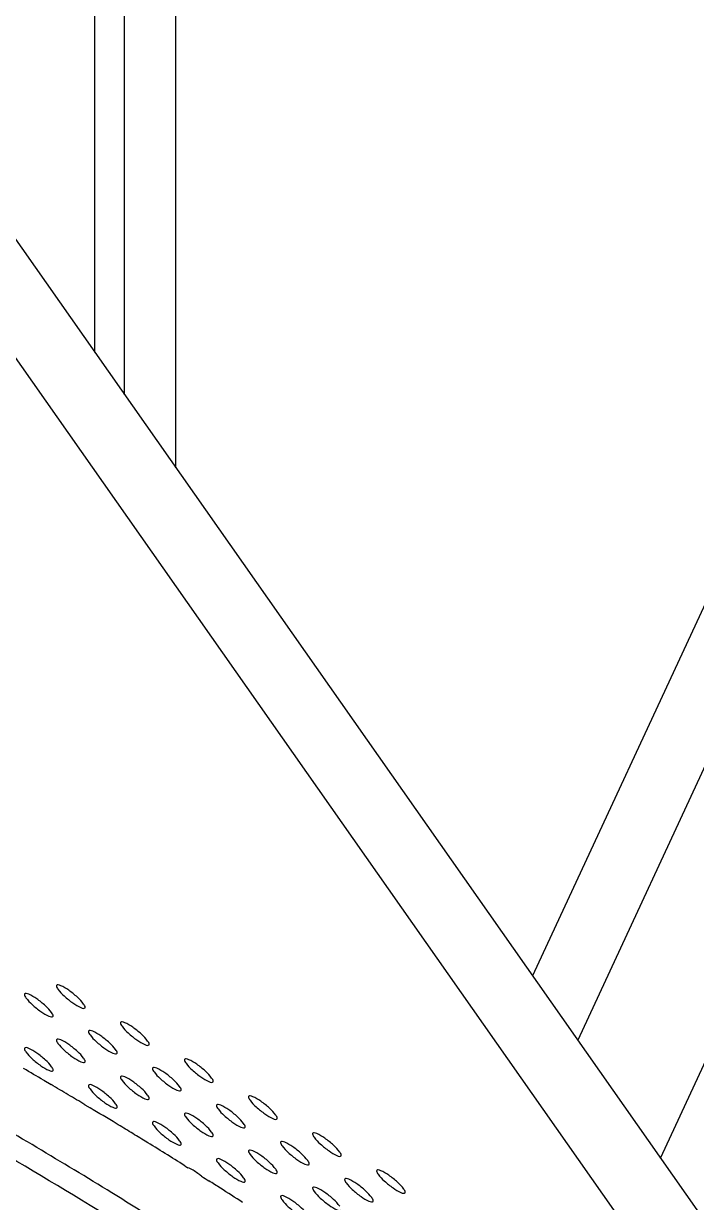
# Model space of a CAD drawing. Header units: millimetres. Extents: x 0 to 1189, y 0 to 841.
# Drawn here: x 582.6 to 619.7, y 507.8 to 572.8 of the extents above; entities that cross this region are included whole.
import ezdxf

# ---------------------------------------------------------------- set-up
doc = ezdxf.new("R2010")
doc.units = ezdxf.units.MM
doc.header["$LTSCALE"] = 65.395
doc.layers.get('0').update_dxf_attribs({"linetype": 'CONTINUOUS'})
doc.layers.add('AXIS', color=7, linetype='CONTINUOUS')

msp = doc.modelspace()

# ---------------------------------------------------------------- linework, layer by layer
at = {"color": 7, "linetype": 'Continuous'}
for p, q in [((586.536, 554.692), (586.536, 731.099)), ((588.169, 552.369), (588.169, 730.156)), ((591.003, 548.338), (591.014, 699.148)), ((569.733, 578.597), (683.898, 416.179)), ((683.898, 409.647), (567.284, 575.55)), ((621.891, 544.424), (610.701, 520.313)), ((621.891, 535.501), (613.196, 516.765)), ((621.891, 519.171), (617.76, 510.27)), ((583.703, 514.548), (583.852, 514.46)), ((583.704, 514.547), (584.11, 514.308)), ((585.98, 513.199), (586.263, 513.029)), ((591.495, 509.834), (591.673, 509.723))]:
    msp.add_line(p, q, dxfattribs=at)
for centre, radius, start, end in [((383.258, 173.475), 395.612, 59.55771, 59.74405), ((389.336, 183.802), 383.629, 59.32284, 59.48825), ((394.198, 191.997), 374.101, 59.15949, 59.32288), ((403.18, 207.012), 356.604, 58.83694, 59.10903), ((412.754, 222.848), 338.099, 58.67467, 58.83644), ((421.423, 237.093), 321.423, 58.5105, 58.67466), ((435.138, 259.46), 295.187, 58.01544, 58.51275), ((463.855, 305.311), 241.085, 57.47977, 57.659), ((471.642, 317.519), 226.604, 57.11237, 57.48048)]:
    msp.add_arc(centre, radius, start, end, dxfattribs=at)
at = {"color": 9, "linetype": 'Continuous'}
for points, knots in [([(595.974, 502.871), (594.502, 503.869), (591.596, 505.772), (585.913, 509.318), (581.68, 511.826), (578.887, 513.438)], [0, 0, 0, 0, 0.265521, 0.518599, 1, 1, 1, 1]), ([(608.406, 491.452), (607.277, 492.566), (604.883, 494.756), (601.086, 497.796), (597.172, 500.625), (592.108, 504.032), (585.949, 507.88), (581.033, 510.784), (578.629, 512.173)], [0, 0, 0, 0, 0.130738, 0.267452, 0.401058, 0.529006, 0.7709, 1, 1, 1, 1])]:
    msp.add_open_spline(points, degree=3, knots=knots, dxfattribs=at)
at = {"color": 7, "linetype": 'Continuous'}
msp.add_open_spline([(592.422, 509.252), (592.557, 509.168), (592.691, 509.083), (592.825, 508.998)], degree=3, dxfattribs=at)
at = {"layer": 'AXIS', "color": 7, "linetype": 'Continuous'}
for points, knots in [([(584.422, 519.788), (584.415, 519.779), (584.396, 519.696), (584.455, 519.625), (584.494, 519.57)], [0, 0, 0, 0, 0.149116, 1, 1, 1, 1]), ([(585.909, 518.754), (585.811, 518.892), (585.544, 519.16), (585.126, 519.5), (584.754, 519.726), (584.532, 519.814), (584.439, 519.809), (584.422, 519.788)], [0, 0, 0, 0, 0.271755, 0.60293, 0.873845, 0.956242, 1, 1, 1, 1]), ([(582.654, 519.315), (582.647, 519.305), (582.628, 519.222), (582.688, 519.152), (582.727, 519.096)], [0, 0, 0, 0, 0.149116, 1, 1, 1, 1]), ([(584.141, 518.28), (584.044, 518.418), (583.777, 518.686), (583.358, 519.027), (582.986, 519.252), (582.765, 519.34), (582.671, 519.336), (582.654, 519.315)], [0, 0, 0, 0, 0.271755, 0.60293, 0.873845, 0.956242, 1, 1, 1, 1]), ([(582.727, 519.096), (582.824, 518.958), (583.091, 518.69), (583.509, 518.35), (583.881, 518.124), (584.103, 518.036), (584.196, 518.04), (584.213, 518.061)], [0, 0, 0, 0, 0.271755, 0.60293, 0.873845, 0.956242, 1, 1, 1, 1]), ([(584.494, 519.57), (584.591, 519.432), (584.858, 519.164), (585.277, 518.823), (585.649, 518.597), (585.87, 518.51), (585.964, 518.514), (585.981, 518.535)], [0, 0, 0, 0, 0.271755, 0.60293, 0.873845, 0.956242, 1, 1, 1, 1]), ([(585.981, 518.535), (585.988, 518.544), (586.007, 518.627), (585.947, 518.698), (585.909, 518.754)], [0, 0, 0, 0, 0.149116, 1, 1, 1, 1]), ([(584.213, 518.061), (584.22, 518.071), (584.239, 518.154), (584.18, 518.225), (584.141, 518.28)], [0, 0, 0, 0, 0.149116, 1, 1, 1, 1]), ([(587.958, 517.747), (587.95, 517.738), (587.932, 517.655), (587.991, 517.584), (588.03, 517.529)], [0, 0, 0, 0, 0.149116, 1, 1, 1, 1]), ([(589.444, 516.712), (589.347, 516.85), (589.08, 517.119), (588.661, 517.459), (588.289, 517.685), (588.068, 517.772), (587.975, 517.768), (587.958, 517.747)], [0, 0, 0, 0, 0.271755, 0.60293, 0.873845, 0.956242, 1, 1, 1, 1]), ([(586.19, 517.273), (586.182, 517.264), (586.164, 517.181), (586.223, 517.11), (586.262, 517.055)], [0, 0, 0, 0, 0.149116, 1, 1, 1, 1]), ([(587.676, 516.239), (587.579, 516.377), (587.312, 516.645), (586.894, 516.985), (586.522, 517.211), (586.3, 517.299), (586.207, 517.295), (586.19, 517.273)], [0, 0, 0, 0, 0.271755, 0.60293, 0.873845, 0.956242, 1, 1, 1, 1]), ([(588.03, 517.529), (588.127, 517.391), (588.394, 517.123), (588.812, 516.782), (589.184, 516.556), (589.406, 516.469), (589.499, 516.473), (589.516, 516.494)], [0, 0, 0, 0, 0.271755, 0.60293, 0.873845, 0.956242, 1, 1, 1, 1]), ([(584.422, 516.8), (584.415, 516.791), (584.396, 516.707), (584.455, 516.637), (584.494, 516.581)], [0, 0, 0, 0, 0.149116, 1, 1, 1, 1]), ([(585.909, 515.765), (585.811, 515.903), (585.544, 516.171), (585.126, 516.512), (584.754, 516.737), (584.532, 516.825), (584.439, 516.821), (584.422, 516.8)], [0, 0, 0, 0, 0.271755, 0.60293, 0.873845, 0.956242, 1, 1, 1, 1]), ([(584.494, 516.581), (584.591, 516.443), (584.858, 516.175), (585.277, 515.835), (585.649, 515.609), (585.87, 515.521), (585.964, 515.525), (585.981, 515.546)], [0, 0, 0, 0, 0.271755, 0.60293, 0.873845, 0.956242, 1, 1, 1, 1]), ([(586.262, 517.055), (586.359, 516.917), (586.626, 516.649), (587.045, 516.308), (587.417, 516.083), (587.638, 515.995), (587.731, 515.999), (587.748, 516.02)], [0, 0, 0, 0, 0.271755, 0.60293, 0.873845, 0.956242, 1, 1, 1, 1]), ([(589.516, 516.494), (589.524, 516.503), (589.542, 516.586), (589.483, 516.657), (589.444, 516.712)], [0, 0, 0, 0, 0.149116, 1, 1, 1, 1]), ([(582.654, 516.326), (582.647, 516.317), (582.628, 516.234), (582.688, 516.163), (582.727, 516.108)], [0, 0, 0, 0, 0.149116, 1, 1, 1, 1]), ([(584.141, 515.291), (584.044, 515.429), (583.777, 515.697), (583.358, 516.038), (582.986, 516.264), (582.765, 516.351), (582.671, 516.347), (582.654, 516.326)], [0, 0, 0, 0, 0.271755, 0.60293, 0.873845, 0.956242, 1, 1, 1, 1]), ([(582.727, 516.108), (582.824, 515.97), (583.091, 515.701), (583.509, 515.361), (583.881, 515.135), (584.103, 515.048), (584.196, 515.052), (584.213, 515.073)], [0, 0, 0, 0, 0.271755, 0.60293, 0.873845, 0.956242, 1, 1, 1, 1]), ([(585.981, 515.546), (585.988, 515.556), (586.007, 515.639), (585.947, 515.71), (585.909, 515.765)], [0, 0, 0, 0, 0.149116, 1, 1, 1, 1]), ([(587.748, 516.02), (587.756, 516.029), (587.774, 516.112), (587.715, 516.183), (587.676, 516.239)], [0, 0, 0, 0, 0.149116, 1, 1, 1, 1]), ([(584.213, 515.073), (584.22, 515.082), (584.239, 515.165), (584.18, 515.236), (584.141, 515.291)], [0, 0, 0, 0, 0.149116, 1, 1, 1, 1]), ([(589.725, 515.232), (589.718, 515.223), (589.7, 515.14), (589.759, 515.069), (589.798, 515.014)], [0, 0, 0, 0, 0.149116, 1, 1, 1, 1]), ([(591.212, 514.197), (591.115, 514.335), (590.848, 514.604), (590.429, 514.944), (590.057, 515.17), (589.836, 515.257), (589.743, 515.253), (589.725, 515.232)], [0, 0, 0, 0, 0.271755, 0.60293, 0.873845, 0.956242, 1, 1, 1, 1]), ([(591.493, 515.706), (591.486, 515.697), (591.467, 515.614), (591.527, 515.543), (591.565, 515.488)], [0, 0, 0, 0, 0.149116, 1, 1, 1, 1]), ([(592.98, 514.671), (592.883, 514.809), (592.615, 515.077), (592.197, 515.418), (591.825, 515.644), (591.603, 515.731), (591.51, 515.727), (591.493, 515.706)], [0, 0, 0, 0, 0.271755, 0.60293, 0.873845, 0.956242, 1, 1, 1, 1]), ([(591.565, 515.488), (591.662, 515.35), (591.93, 515.081), (592.348, 514.741), (592.72, 514.515), (592.942, 514.427), (593.035, 514.432), (593.052, 514.453)], [0, 0, 0, 0, 0.271755, 0.60293, 0.873845, 0.956242, 1, 1, 1, 1]), ([(587.958, 514.759), (587.95, 514.749), (587.932, 514.666), (587.991, 514.595), (588.03, 514.54)], [0, 0, 0, 0, 0.149116, 1, 1, 1, 1]), ([(589.444, 513.724), (589.347, 513.862), (589.08, 514.13), (588.661, 514.47), (588.289, 514.696), (588.068, 514.784), (587.975, 514.78), (587.958, 514.759)], [0, 0, 0, 0, 0.271755, 0.60293, 0.873845, 0.956242, 1, 1, 1, 1]), ([(588.03, 514.54), (588.127, 514.402), (588.394, 514.134), (588.812, 513.793), (589.184, 513.568), (589.406, 513.48), (589.499, 513.484), (589.516, 513.505)], [0, 0, 0, 0, 0.271755, 0.60293, 0.873845, 0.956242, 1, 1, 1, 1]), ([(589.798, 515.014), (589.895, 514.876), (590.162, 514.608), (590.58, 514.267), (590.952, 514.041), (591.174, 513.954), (591.267, 513.958), (591.284, 513.979)], [0, 0, 0, 0, 0.271755, 0.60293, 0.873845, 0.956242, 1, 1, 1, 1]), ([(593.052, 514.453), (593.059, 514.462), (593.078, 514.545), (593.018, 514.616), (592.98, 514.671)], [0, 0, 0, 0, 0.149116, 1, 1, 1, 1]), ([(586.19, 514.285), (586.182, 514.276), (586.164, 514.193), (586.223, 514.122), (586.262, 514.066)], [0, 0, 0, 0, 0.149116, 1, 1, 1, 1]), ([(587.676, 513.25), (587.579, 513.388), (587.312, 513.656), (586.894, 513.997), (586.522, 514.222), (586.3, 514.31), (586.207, 514.306), (586.19, 514.285)], [0, 0, 0, 0, 0.271755, 0.60293, 0.873845, 0.956242, 1, 1, 1, 1]), ([(586.262, 514.066), (586.359, 513.928), (586.626, 513.66), (587.045, 513.32), (587.417, 513.094), (587.638, 513.006), (587.731, 513.01), (587.748, 513.032)], [0, 0, 0, 0, 0.271755, 0.60293, 0.873845, 0.956242, 1, 1, 1, 1]), ([(591.284, 513.979), (591.291, 513.988), (591.31, 514.071), (591.251, 514.142), (591.212, 514.197)], [0, 0, 0, 0, 0.149116, 1, 1, 1, 1]), ([(587.748, 513.032), (587.756, 513.041), (587.774, 513.124), (587.715, 513.195), (587.676, 513.25)], [0, 0, 0, 0, 0.149116, 1, 1, 1, 1]), ([(589.516, 513.505), (589.524, 513.514), (589.542, 513.598), (589.483, 513.668), (589.444, 513.724)], [0, 0, 0, 0, 0.149116, 1, 1, 1, 1]), ([(593.261, 513.191), (593.253, 513.182), (593.235, 513.099), (593.294, 513.028), (593.333, 512.973)], [0, 0, 0, 0, 0.149116, 1, 1, 1, 1]), ([(594.747, 512.156), (594.65, 512.294), (594.383, 512.562), (593.965, 512.903), (593.593, 513.129), (593.371, 513.216), (593.278, 513.212), (593.261, 513.191)], [0, 0, 0, 0, 0.271755, 0.60293, 0.873845, 0.956242, 1, 1, 1, 1]), ([(595.029, 513.665), (595.021, 513.656), (595.003, 513.572), (595.062, 513.502), (595.101, 513.446)], [0, 0, 0, 0, 0.149116, 1, 1, 1, 1]), ([(596.515, 512.63), (596.418, 512.768), (596.151, 513.036), (595.733, 513.377), (595.361, 513.602), (595.139, 513.69), (595.046, 513.686), (595.029, 513.665)], [0, 0, 0, 0, 0.271755, 0.60293, 0.873845, 0.956242, 1, 1, 1, 1]), ([(595.101, 513.446), (595.198, 513.308), (595.465, 513.04), (595.884, 512.7), (596.256, 512.474), (596.477, 512.386), (596.57, 512.39), (596.587, 512.411)], [0, 0, 0, 0, 0.271755, 0.60293, 0.873845, 0.956242, 1, 1, 1, 1]), ([(591.493, 512.717), (591.486, 512.708), (591.467, 512.625), (591.527, 512.554), (591.565, 512.499)], [0, 0, 0, 0, 0.149116, 1, 1, 1, 1]), ([(592.98, 511.682), (592.883, 511.82), (592.615, 512.089), (592.197, 512.429), (591.825, 512.655), (591.603, 512.742), (591.51, 512.738), (591.493, 512.717)], [0, 0, 0, 0, 0.271755, 0.60293, 0.873845, 0.956242, 1, 1, 1, 1]), ([(593.333, 512.973), (593.43, 512.835), (593.697, 512.566), (594.116, 512.226), (594.488, 512), (594.709, 511.913), (594.802, 511.917), (594.82, 511.938)], [0, 0, 0, 0, 0.271755, 0.60293, 0.873845, 0.956242, 1, 1, 1, 1]), ([(596.587, 512.411), (596.595, 512.421), (596.613, 512.504), (596.554, 512.575), (596.515, 512.63)], [0, 0, 0, 0, 0.149116, 1, 1, 1, 1]), ([(589.725, 512.244), (589.718, 512.234), (589.7, 512.151), (589.759, 512.08), (589.798, 512.025)], [0, 0, 0, 0, 0.149116, 1, 1, 1, 1]), ([(591.212, 511.209), (591.115, 511.347), (590.848, 511.615), (590.429, 511.955), (590.057, 512.181), (589.836, 512.269), (589.743, 512.265), (589.725, 512.244)], [0, 0, 0, 0, 0.271755, 0.60293, 0.873845, 0.956242, 1, 1, 1, 1]), ([(589.798, 512.025), (589.895, 511.887), (590.162, 511.619), (590.58, 511.278), (590.952, 511.053), (591.174, 510.965), (591.267, 510.969), (591.284, 510.99)], [0, 0, 0, 0, 0.271755, 0.60293, 0.873845, 0.956242, 1, 1, 1, 1]), ([(591.565, 512.499), (591.662, 512.361), (591.93, 512.093), (592.348, 511.752), (592.72, 511.526), (592.942, 511.439), (593.035, 511.443), (593.052, 511.464)], [0, 0, 0, 0, 0.271755, 0.60293, 0.873845, 0.956242, 1, 1, 1, 1]), ([(594.82, 511.938), (594.827, 511.947), (594.845, 512.03), (594.786, 512.101), (594.747, 512.156)], [0, 0, 0, 0, 0.149116, 1, 1, 1, 1]), ([(593.052, 511.464), (593.059, 511.473), (593.078, 511.556), (593.018, 511.627), (592.98, 511.682)], [0, 0, 0, 0, 0.149116, 1, 1, 1, 1]), ([(598.564, 511.624), (598.557, 511.614), (598.538, 511.531), (598.598, 511.46), (598.636, 511.405)], [0, 0, 0, 0, 0.149116, 1, 1, 1, 1]), ([(600.051, 510.589), (599.954, 510.727), (599.686, 510.995), (599.268, 511.335), (598.896, 511.561), (598.674, 511.649), (598.581, 511.645), (598.564, 511.624)], [0, 0, 0, 0, 0.271755, 0.60293, 0.873845, 0.956242, 1, 1, 1, 1]), ([(598.636, 511.405), (598.733, 511.267), (599.001, 510.999), (599.419, 510.658), (599.791, 510.433), (600.013, 510.345), (600.106, 510.349), (600.123, 510.37)], [0, 0, 0, 0, 0.271755, 0.60293, 0.873845, 0.956242, 1, 1, 1, 1]), ([(591.284, 510.99), (591.291, 511), (591.31, 511.083), (591.251, 511.153), (591.212, 511.209)], [0, 0, 0, 0, 0.149116, 1, 1, 1, 1]), ([(595.029, 510.676), (595.021, 510.667), (595.003, 510.584), (595.062, 510.513), (595.101, 510.458)], [0, 0, 0, 0, 0.149116, 1, 1, 1, 1]), ([(596.515, 509.641), (596.418, 509.779), (596.151, 510.047), (595.733, 510.388), (595.361, 510.614), (595.139, 510.701), (595.046, 510.697), (595.029, 510.676)], [0, 0, 0, 0, 0.271755, 0.60293, 0.873845, 0.956242, 1, 1, 1, 1]), ([(596.796, 511.15), (596.789, 511.141), (596.771, 511.058), (596.83, 510.987), (596.869, 510.931)], [0, 0, 0, 0, 0.149116, 1, 1, 1, 1]), ([(598.283, 510.115), (598.186, 510.253), (597.919, 510.521), (597.5, 510.862), (597.128, 511.087), (596.907, 511.175), (596.814, 511.171), (596.796, 511.15)], [0, 0, 0, 0, 0.271755, 0.60293, 0.873845, 0.956242, 1, 1, 1, 1]), ([(596.869, 510.931), (596.966, 510.793), (597.233, 510.525), (597.651, 510.185), (598.023, 509.959), (598.245, 509.871), (598.338, 509.875), (598.355, 509.897)], [0, 0, 0, 0, 0.271755, 0.60293, 0.873845, 0.956242, 1, 1, 1, 1]), ([(600.123, 510.37), (600.13, 510.379), (600.149, 510.463), (600.09, 510.533), (600.051, 510.589)], [0, 0, 0, 0, 0.149116, 1, 1, 1, 1]), ([(593.261, 510.202), (593.253, 510.193), (593.235, 510.11), (593.294, 510.039), (593.333, 509.984)], [0, 0, 0, 0, 0.149116, 1, 1, 1, 1]), ([(594.747, 509.167), (594.65, 509.306), (594.383, 509.574), (593.965, 509.914), (593.593, 510.14), (593.371, 510.228), (593.278, 510.223), (593.261, 510.202)], [0, 0, 0, 0, 0.271755, 0.60293, 0.873845, 0.956242, 1, 1, 1, 1]), ([(593.333, 509.984), (593.43, 509.846), (593.697, 509.578), (594.116, 509.237), (594.488, 509.011), (594.709, 508.924), (594.802, 508.928), (594.82, 508.949)], [0, 0, 0, 0, 0.271755, 0.60293, 0.873845, 0.956242, 1, 1, 1, 1]), ([(595.101, 510.458), (595.198, 510.32), (595.465, 510.051), (595.884, 509.711), (596.256, 509.485), (596.477, 509.398), (596.57, 509.402), (596.587, 509.423)], [0, 0, 0, 0, 0.271755, 0.60293, 0.873845, 0.956242, 1, 1, 1, 1]), ([(598.355, 509.897), (598.363, 509.906), (598.381, 509.989), (598.322, 510.06), (598.283, 510.115)], [0, 0, 0, 0, 0.149116, 1, 1, 1, 1]), ([(592.423, 509.252), (592.355, 509.307), (592.12, 509.485), (591.869, 509.655), (591.672, 509.724)], [0, 0, 0, 0, 0.294047, 1, 1, 1, 1]), ([(596.587, 509.423), (596.595, 509.432), (596.613, 509.515), (596.554, 509.586), (596.515, 509.641)], [0, 0, 0, 0, 0.149116, 1, 1, 1, 1]), ([(602.1, 509.582), (602.092, 509.573), (602.074, 509.49), (602.133, 509.419), (602.172, 509.364)], [0, 0, 0, 0, 0.149116, 1, 1, 1, 1]), ([(603.586, 508.547), (603.489, 508.685), (603.222, 508.954), (602.804, 509.294), (602.432, 509.52), (602.21, 509.607), (602.117, 509.603), (602.1, 509.582)], [0, 0, 0, 0, 0.271755, 0.60293, 0.873845, 0.956242, 1, 1, 1, 1]), ([(602.172, 509.364), (602.269, 509.226), (602.536, 508.958), (602.955, 508.617), (603.327, 508.391), (603.548, 508.304), (603.641, 508.308), (603.658, 508.329)], [0, 0, 0, 0, 0.271755, 0.60293, 0.873845, 0.956242, 1, 1, 1, 1]), ([(594.82, 508.949), (594.827, 508.958), (594.845, 509.041), (594.786, 509.112), (594.747, 509.167)], [0, 0, 0, 0, 0.149116, 1, 1, 1, 1]), ([(598.564, 508.635), (598.557, 508.626), (598.538, 508.543), (598.598, 508.472), (598.636, 508.416)], [0, 0, 0, 0, 0.149116, 1, 1, 1, 1]), ([(600.051, 507.6), (599.954, 507.738), (599.686, 508.006), (599.268, 508.347), (598.896, 508.573), (598.674, 508.66), (598.581, 508.656), (598.564, 508.635)], [0, 0, 0, 0, 0.271755, 0.60293, 0.873845, 0.956242, 1, 1, 1, 1]), ([(600.332, 509.109), (600.325, 509.099), (600.306, 509.016), (600.365, 508.945), (600.404, 508.89)], [0, 0, 0, 0, 0.149116, 1, 1, 1, 1]), ([(601.818, 508.074), (601.721, 508.212), (601.454, 508.48), (601.036, 508.82), (600.664, 509.046), (600.442, 509.134), (600.349, 509.13), (600.332, 509.109)], [0, 0, 0, 0, 0.271755, 0.60293, 0.873845, 0.956242, 1, 1, 1, 1]), ([(600.404, 508.89), (600.501, 508.752), (600.768, 508.484), (601.187, 508.143), (601.559, 507.918), (601.78, 507.83), (601.874, 507.834), (601.891, 507.855)], [0, 0, 0, 0, 0.271755, 0.60293, 0.873845, 0.956242, 1, 1, 1, 1]), ([(596.796, 508.161), (596.789, 508.152), (596.771, 508.069), (596.83, 507.998), (596.869, 507.943)], [0, 0, 0, 0, 0.149116, 1, 1, 1, 1]), ([(598.283, 507.126), (598.186, 507.264), (597.919, 507.532), (597.5, 507.873), (597.128, 508.099), (596.907, 508.186), (596.814, 508.182), (596.796, 508.161)], [0, 0, 0, 0, 0.271755, 0.60293, 0.873845, 0.956242, 1, 1, 1, 1]), ([(598.636, 508.416), (598.733, 508.278), (599.001, 508.01), (599.419, 507.67), (599.791, 507.444), (600.013, 507.356), (600.106, 507.36), (600.123, 507.382)], [0, 0, 0, 0, 0.271755, 0.60293, 0.873845, 0.956242, 1, 1, 1, 1]), ([(601.891, 507.855), (601.898, 507.865), (601.917, 507.948), (601.857, 508.018), (601.818, 508.074)], [0, 0, 0, 0, 0.149116, 1, 1, 1, 1]), ([(603.658, 508.329), (603.666, 508.338), (603.684, 508.421), (603.625, 508.492), (603.586, 508.547)], [0, 0, 0, 0, 0.149116, 1, 1, 1, 1]), ([(596.869, 507.943), (596.966, 507.805), (597.233, 507.537), (597.651, 507.196), (598.023, 506.97), (598.245, 506.883), (598.338, 506.887), (598.355, 506.908)], [0, 0, 0, 0, 0.271755, 0.60293, 0.873845, 0.956242, 1, 1, 1, 1])]:
    msp.add_open_spline(points, degree=3, knots=knots, dxfattribs=at)

doc.saveas('drawing.dxf')
